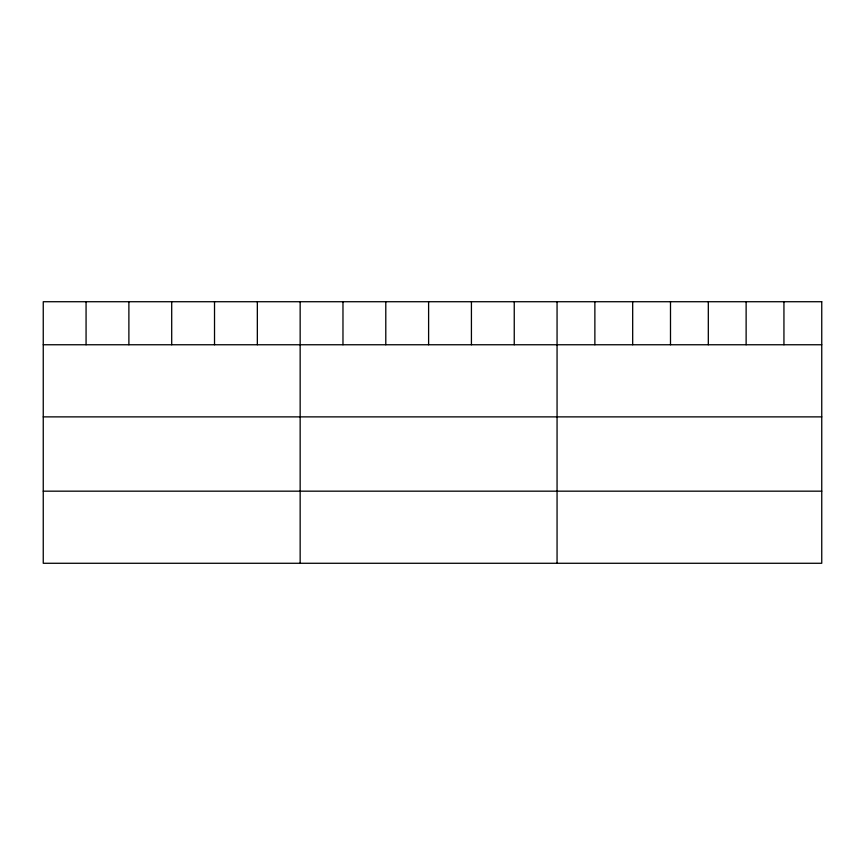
<?xml version="1.0" encoding="UTF-8"?>
<svg xmlns="http://www.w3.org/2000/svg" width="865" height="865" viewBox="0 0 865 865"><rect width="100%" height="100%" fill="white"/><g stroke="black" fill="none" stroke-linecap="round" stroke-linejoin="round"><path stroke-width="1.3" d="M43.25 344.757L821.75 344.757M43.25 416.876L821.75 416.876M43.25 491.169L821.75 491.169M783.939 301.723L783.939 344.757M746.127 301.723L746.127 344.757M708.316 301.723L708.316 344.757M670.494 301.723L670.494 344.757M632.683 301.723L632.683 344.757M594.871 301.723L594.871 344.757M557.06 301.723L557.06 563.277M514.243 301.723L514.243 344.757M471.425 301.723L471.425 344.757M428.608 301.723L428.608 344.757M385.79 301.723L385.79 344.757M342.973 301.723L342.973 344.757M300.155 301.723L300.155 563.277M257.338 301.723L257.338 344.757M214.52 301.723L214.52 344.757M171.703 301.723L171.703 344.757M128.885 301.723L128.885 344.757M86.067 301.723L86.067 344.757M821.75 301.723L43.25 301.723L43.25 563.277L821.75 563.277L821.75 301.723"/></g></svg>
